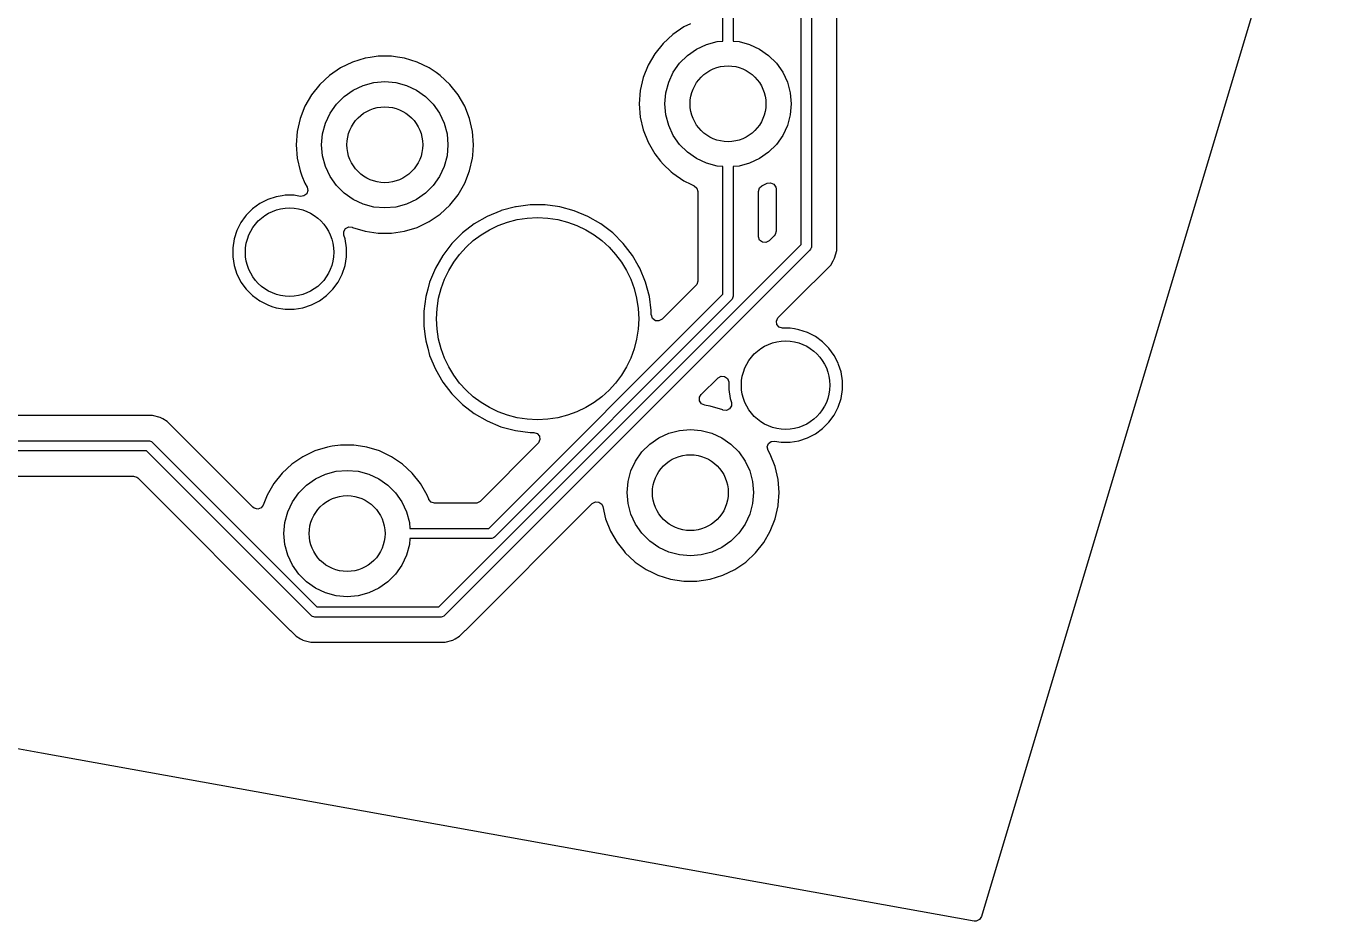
# Model space of a CAD drawing. Extents: x 98 to 223, y -135 to -41.
# Drawn here: x 197.53 to 223.17, y -134.73 to -117.03 of the extents above; entities that cross this region are included whole.
import ezdxf

# ---------------------------------------------------------------- set-up
doc = ezdxf.new("R2010")
doc.units = 0
doc.layers.add('BLACK', color=7, linetype='CONTINUOUS')

msp = doc.modelspace()

# ---------------------------------------------------------------- linework, layer by layer
at = {"layer": 'BLACK', "linetype": 'CONTINUOUS'}
for p, q in [((223.173023, -112.180189), (216.431697, -134.645155)), ((213.06978, -114.624155), (213.06978, -121.390388)), ((212.86978, -121.348966), (212.86978, -114.665577)), ((213.57028, -121.311331), (213.57028, -114.713214)), ((211.51978, -116.64603), (211.51978, -117.328798)), ((211.31978, -117.328798), (211.31978, -116.687451)), ((210.54208, -117.049819), (210.3253, -117.197617)), ((210.676379, -116.985144), (210.54208, -117.049819)), ((210.132978, -117.376064), (209.969394, -117.581193)), ((210.3253, -117.197617), (210.132978, -117.376064)), ((210.79478, -117.487518), (210.992255, -117.395434)), ((210.992255, -117.395434), (211.20272, -117.33904)), ((211.20272, -117.33904), (211.31978, -117.328798)), ((211.51978, -117.328798), (211.63684, -117.33904)), ((211.63684, -117.33904), (211.847305, -117.395434)), ((211.847305, -117.395434), (212.04478, -117.487518)), ((204.238126, -117.668606), (203.987423, -117.745938)), ((204.238132, -117.668605), (204.238126, -117.668606)), ((204.238135, -117.668604), (204.238132, -117.668605)), ((204.335997, -117.653853), (204.238135, -117.668604)), ((204.497562, -117.6295), (204.335997, -117.653853)), ((204.497568, -117.6295), (204.497562, -117.6295)), ((204.759932, -117.6295), (204.497568, -117.6295)), ((204.759937, -117.6295), (204.759932, -117.6295)), ((204.880566, -117.647683), (204.759937, -117.6295)), ((205.019365, -117.668604), (204.880566, -117.647683)), ((205.019369, -117.668605), (205.019365, -117.668604)), ((205.019373, -117.668606), (205.019369, -117.668605)), ((205.270077, -117.745938), (205.019373, -117.668606)), ((209.969394, -117.581193), (209.838212, -117.808406)), ((210.462224, -117.766565), (210.616295, -117.612494)), ((210.616295, -117.612494), (210.79478, -117.487518)), ((212.04478, -117.487518), (212.223265, -117.612494)), ((212.223265, -117.612494), (212.377336, -117.766565)), ((203.751052, -117.859768), (203.53427, -118.007567)), ((203.751053, -117.859767), (203.751052, -117.859768)), ((203.987423, -117.745938), (203.751053, -117.859767)), ((205.506446, -117.859767), (205.270075, -117.745938)), ((205.270075, -117.745938), (205.270077, -117.745938)), ((205.506447, -117.859768), (205.506446, -117.859767)), ((205.50645, -117.85977), (205.506447, -117.859768)), ((205.506454, -117.859772), (205.50645, -117.85977)), ((205.641953, -117.952154), (205.506454, -117.859772)), ((205.723229, -118.007567), (205.641953, -117.952154)), ((209.838212, -117.808406), (209.742362, -118.052628)), ((210.245164, -118.142525), (210.337248, -117.94505)), ((210.337248, -117.94505), (210.462224, -117.766565)), ((212.377336, -117.766565), (212.502312, -117.94505)), ((212.502312, -117.94505), (212.594396, -118.142525)), ((203.341948, -118.186014), (203.178364, -118.391143)), ((203.53427, -118.007567), (203.341948, -118.186014)), ((204.00375, -118.297468), (204.201225, -118.205384)), ((204.201225, -118.205384), (204.41169, -118.14899)), ((204.41169, -118.14899), (204.62875, -118.13)), ((204.62875, -118.13), (204.84581, -118.14899)), ((204.84581, -118.14899), (205.056275, -118.205384)), ((205.056275, -118.205384), (205.25375, -118.297468)), ((205.915551, -118.186014), (205.723229, -118.007567)), ((205.915554, -118.186018), (205.915551, -118.186014)), ((205.915555, -118.186019), (205.915554, -118.186018)), ((206.079136, -118.391143), (205.915555, -118.186019)), ((209.742356, -118.052647), (209.683977, -118.308424)), ((209.742362, -118.052628), (209.742356, -118.052647)), ((210.18877, -118.35299), (210.245164, -118.142525)), ((212.594396, -118.142525), (212.65079, -118.35299)), ((203.178364, -118.391143), (203.047182, -118.618356)), ((203.671194, -118.576515), (203.825265, -118.422444)), ((203.825265, -118.422444), (204.00375, -118.297468)), ((205.25375, -118.297468), (205.432235, -118.422444)), ((205.432235, -118.422444), (205.586306, -118.576515)), ((206.210318, -118.618357), (206.079136, -118.391143)), ((209.683976, -118.308429), (209.664372, -118.570045)), ((209.683977, -118.308424), (209.683976, -118.308429)), ((210.16978, -118.57005), (210.18877, -118.35299)), ((212.65079, -118.35299), (212.66978, -118.57005)), ((203.047182, -118.618356), (202.951332, -118.862578)), ((203.546218, -118.755), (203.671194, -118.576515)), ((205.586306, -118.576515), (205.711282, -118.755)), ((206.30617, -118.862584), (206.210318, -118.618357)), ((209.664372, -118.570045), (209.664372, -118.570054)), ((209.664372, -118.570054), (209.683976, -118.83167)), ((210.18877, -118.78711), (210.16978, -118.57005)), ((212.66978, -118.57005), (212.65079, -118.78711)), ((202.951326, -118.862597), (202.892947, -119.118374)), ((202.951332, -118.862578), (202.951326, -118.862597)), ((203.39774, -119.16294), (203.454134, -118.952475)), ((203.454134, -118.952475), (203.546218, -118.755)), ((205.711282, -118.755), (205.803366, -118.952475)), ((205.803366, -118.952475), (205.85976, -119.16294)), ((206.364552, -119.11837), (206.30617, -118.862584)), ((209.683976, -118.83167), (209.683977, -118.831675)), ((209.683977, -118.831675), (209.742356, -119.087452)), ((210.245164, -118.997575), (210.18877, -118.78711)), ((212.65079, -118.78711), (212.594396, -118.997575)), ((202.892946, -119.118379), (202.873342, -119.379995)), ((202.892947, -119.118374), (202.892946, -119.118379)), ((203.37875, -119.38), (203.39774, -119.16294)), ((205.85976, -119.16294), (205.87875, -119.38)), ((206.364552, -119.118374), (206.364552, -119.11837)), ((206.364553, -119.118379), (206.364552, -119.118374)), ((206.384158, -119.379995), (206.364553, -119.118379)), ((209.742356, -119.087452), (209.742358, -119.087461)), ((209.742358, -119.087461), (209.74236, -119.087466)), ((209.74236, -119.087466), (209.838212, -119.331693)), ((210.337248, -119.19505), (210.245164, -118.997575)), ((210.462224, -119.373535), (210.337248, -119.19505)), ((212.502312, -119.19505), (212.377336, -119.373535)), ((212.594396, -118.997575), (212.502312, -119.19505)), ((202.873342, -119.379995), (202.873342, -119.380004)), ((202.873342, -119.380004), (202.892946, -119.64162)), ((203.39774, -119.59706), (203.37875, -119.38)), ((205.87875, -119.38), (205.85976, -119.59706)), ((206.368038, -119.595109), (206.384158, -119.380004)), ((206.384158, -119.380004), (206.384158, -119.379995)), ((209.838212, -119.331693), (209.969394, -119.558907)), ((210.616295, -119.527606), (210.462224, -119.373535)), ((212.377336, -119.373535), (212.223265, -119.527606)), ((202.892946, -119.64162), (202.892947, -119.641625)), ((202.892947, -119.641625), (202.951326, -119.897402)), ((203.454134, -119.807525), (203.39774, -119.59706)), ((205.85976, -119.59706), (205.803366, -119.807525)), ((206.30617, -119.897416), (206.364552, -119.64163)), ((206.364552, -119.64163), (206.368038, -119.595109)), ((209.969394, -119.558907), (210.086446, -119.705686)), ((210.086446, -119.705686), (210.132978, -119.764035)), ((210.79478, -119.652582), (210.616295, -119.527606)), ((210.992255, -119.744666), (210.79478, -119.652582)), ((211.20272, -119.80106), (210.992255, -119.744666)), ((211.847305, -119.744666), (211.63684, -119.80106)), ((212.04478, -119.652582), (211.847305, -119.744666)), ((212.223265, -119.527606), (212.04478, -119.652582)), ((202.951326, -119.897402), (202.951328, -119.897411)), ((202.951328, -119.897411), (202.95133, -119.897416)), ((202.95133, -119.897416), (202.988649, -119.992504)), ((202.988649, -119.992504), (203.047182, -120.141643)), ((203.546218, -120.005), (203.454134, -119.807525)), ((203.671194, -120.183485), (203.546218, -120.005)), ((205.711282, -120.005), (205.586306, -120.183485)), ((205.803366, -119.807525), (205.711282, -120.005)), ((206.210318, -120.141643), (206.30617, -119.897416)), ((210.132978, -119.764035), (210.296921, -119.91615)), ((210.296921, -119.91615), (210.325301, -119.942483)), ((210.325301, -119.942483), (210.542076, -120.090278)), ((211.31978, -119.811301), (211.20272, -119.80106)), ((211.31978, -122.33328), (211.31978, -119.811301)), ((211.63684, -119.80106), (211.51978, -119.811301)), ((211.51978, -119.811301), (211.51978, -122.374702)), ((203.047182, -120.141643), (203.089723, -120.215327)), ((203.089723, -120.215327), (203.106196, -120.283227)), ((203.825265, -120.337556), (203.671194, -120.183485)), ((205.586306, -120.183485), (205.432235, -120.337556)), ((206.079136, -120.368857), (206.210318, -120.141643)), ((210.542076, -120.090278), (210.542081, -120.09028)), ((210.542081, -120.09028), (210.542082, -120.090281)), ((210.542082, -120.090281), (210.542083, -120.090282)), ((210.542083, -120.090282), (210.682073, -120.157697)), ((210.682073, -120.157697), (210.749081, -120.189966)), ((210.749081, -120.189966), (210.800941, -120.236788)), ((210.800941, -120.236788), (210.81928, -120.301686)), ((212.02028, -120.301686), (212.039965, -120.234647)), ((212.039965, -120.234647), (212.090476, -120.189967)), ((212.090476, -120.189967), (212.19148, -120.141326)), ((212.19148, -120.141326), (212.26042, -120.129975)), ((212.26042, -120.129975), (212.324554, -120.157697)), ((212.324554, -120.157697), (212.36352, -120.215693)), ((212.36352, -120.215693), (212.36928, -120.253047)), ((212.36928, -120.253047), (212.36928, -121.090291)), ((202.31258, -120.461709), (202.154732, -120.542138)), ((202.312583, -120.461708), (202.31258, -120.461709)), ((202.481066, -120.406966), (202.312583, -120.461708)), ((202.597718, -120.38849), (202.481066, -120.406966)), ((202.656044, -120.379252), (202.597718, -120.38849)), ((202.833202, -120.379252), (202.656044, -120.379252)), ((202.86211, -120.38383), (202.833202, -120.379252)), ((202.962938, -120.3998), (202.86211, -120.38383)), ((203.028422, -120.392445), (202.962938, -120.3998)), ((203.083343, -120.349254), (203.028422, -120.392445)), ((203.106196, -120.283227), (203.083343, -120.349254)), ((204.00375, -120.462532), (203.825265, -120.337556)), ((204.201225, -120.554616), (204.00375, -120.462532)), ((205.25375, -120.462532), (205.056275, -120.554616)), ((205.432235, -120.337556), (205.25375, -120.462532)), ((205.915555, -120.573981), (206.079136, -120.368857)), ((210.81928, -120.301686), (210.81928, -122.074604)), ((212.02028, -121.191291), (212.02028, -120.301686)), ((201.88614, -120.771538), (201.867781, -120.796807)), ((201.886142, -120.771536), (201.88614, -120.771538)), ((202.011406, -120.646271), (201.886142, -120.771535)), ((201.886142, -120.771535), (201.886142, -120.771536)), ((202.011407, -120.646271), (202.011406, -120.646271)), ((202.011409, -120.646269), (202.011407, -120.646271)), ((202.086423, -120.591768), (202.011409, -120.646269)), ((202.154732, -120.542138), (202.086423, -120.591768)), ((204.41169, -120.61101), (204.201225, -120.554616)), ((204.62875, -120.63), (204.41169, -120.61101)), ((204.84581, -120.61101), (204.62875, -120.63)), ((205.056275, -120.554616), (204.84581, -120.61101)), ((205.506454, -120.900228), (205.723229, -120.752433)), ((205.723229, -120.752433), (205.915555, -120.573981)), ((206.926565, -120.683917), (206.654026, -120.796807)), ((206.926575, -120.683914), (206.926565, -120.683917)), ((206.934121, -120.681892), (206.926575, -120.683914)), ((207.211534, -120.60756), (206.934121, -120.681892)), ((207.225612, -120.605706), (207.211534, -120.60756)), ((207.504013, -120.569053), (207.225612, -120.605706)), ((207.504021, -120.569053), (207.504013, -120.569053)), ((207.799033, -120.569053), (207.504021, -120.569053)), ((207.79904, -120.569053), (207.799033, -120.569053)), ((208.04264, -120.601124), (207.79904, -120.569053)), ((208.09152, -120.60756), (208.04264, -120.601124)), ((208.376479, -120.683914), (208.09152, -120.60756)), ((208.376481, -120.683915), (208.376479, -120.683914)), ((208.376488, -120.683917), (208.376481, -120.683915)), ((208.649027, -120.796807), (208.376488, -120.683917)), ((201.782009, -120.914861), (201.70158, -121.072709)), ((201.867781, -120.796807), (201.782009, -120.914861)), ((203.815673, -121.09521), (203.851753, -121.035377)), ((203.851753, -121.035377), (203.914454, -121.004549)), ((203.914454, -121.004549), (203.983083, -121.012423)), ((203.983083, -121.012423), (203.983106, -121.012367)), ((203.983106, -121.012367), (203.98332, -121.012451)), ((203.98332, -121.012451), (203.983869, -121.012514)), ((203.983869, -121.012514), (203.986438, -121.013674)), ((203.986438, -121.013674), (203.987422, -121.014061)), ((203.987422, -121.014061), (203.987424, -121.014061)), ((203.987424, -121.014061), (203.987427, -121.014063)), ((203.987427, -121.014063), (204.238135, -121.091396)), ((205.019365, -121.091396), (205.270073, -121.014063)), ((205.270073, -121.014063), (205.506454, -120.900228)), ((206.398533, -120.944314), (206.164486, -121.123905)), ((206.654016, -120.796811), (206.398533, -120.944314)), ((206.654026, -120.796807), (206.654016, -120.796811)), ((208.649037, -120.796811), (208.649027, -120.796807)), ((208.90452, -120.944314), (208.649037, -120.796811)), ((209.138567, -121.123905), (208.90452, -120.944314)), ((201.646837, -121.241195), (201.619123, -121.416173)), ((201.701579, -121.072712), (201.646837, -121.241195)), ((201.70158, -121.072709), (201.701579, -121.072712)), ((203.817667, -121.16505), (203.815673, -121.09521)), ((203.842409, -121.241197), (203.817667, -121.16505)), ((203.870123, -121.416173), (203.842409, -121.241197)), ((204.238135, -121.091396), (204.497568, -121.1305)), ((204.497568, -121.1305), (204.759932, -121.1305)), ((204.759932, -121.1305), (205.019365, -121.091396)), ((206.164479, -121.123911), (205.955885, -121.332505)), ((206.164486, -121.123905), (206.164479, -121.123911)), ((209.138574, -121.123911), (209.138567, -121.123905)), ((209.347168, -121.332505), (209.138574, -121.123911)), ((212.020596, -121.200137), (212.02028, -121.191291)), ((212.045013, -121.265601), (212.020596, -121.200137)), ((212.100946, -121.307473), (212.045013, -121.265601)), ((212.231961, -121.278972), (212.170638, -121.312457)), ((212.332961, -121.177972), (212.231961, -121.278972)), ((212.349595, -121.15733), (212.332961, -121.177972)), ((212.36928, -121.090291), (212.349595, -121.15733)), ((201.619123, -121.416173), (201.619123, -121.59333)), ((203.870123, -121.593331), (203.870123, -121.416173)), ((205.69969, -128.519056), (212.86978, -121.348966)), ((205.955879, -121.332512), (205.776288, -121.566559)), ((213.04049, -121.461099), (205.811823, -128.689767)), ((205.955885, -121.332505), (205.955879, -121.332512)), ((209.347174, -121.332512), (209.347168, -121.332505)), ((209.526765, -121.566559), (209.347174, -121.332512)), ((212.170638, -121.312457), (212.100946, -121.307473)), ((213.052927, -121.445946), (213.04049, -121.461099)), ((213.065259, -121.416173), (213.052927, -121.445946)), ((213.067859, -121.409897), (213.065259, -121.416173)), ((213.06978, -121.390388), (213.067859, -121.409897)), ((213.529357, -121.622173), (213.57028, -121.469446)), ((213.57028, -121.469446), (213.57028, -121.311331)), ((201.619123, -121.59333), (201.646837, -121.768308)), ((201.646837, -121.768308), (201.701579, -121.936791)), ((203.787665, -121.936794), (203.842409, -121.768307)), ((203.842409, -121.768307), (203.870123, -121.593331)), ((205.776288, -121.566559), (205.628785, -121.822042)), ((209.643244, -121.768308), (209.526765, -121.566559)), ((209.67427, -121.822046), (209.643244, -121.768308)), ((213.338496, -121.870908), (213.4503, -121.759104)), ((213.4503, -121.759104), (213.500419, -121.672292)), ((213.500419, -121.672292), (213.529357, -121.622173)), ((201.701579, -121.936791), (201.70158, -121.936794)), ((201.70158, -121.936794), (201.774876, -122.080642)), ((203.707237, -122.094642), (203.787665, -121.936794)), ((205.628781, -121.822052), (205.515891, -122.094591)), ((205.628785, -121.822042), (205.628781, -121.822052)), ((209.787166, -122.094601), (209.67427, -121.822046)), ((212.867134, -122.342268), (213.338493, -121.870909)), ((213.338493, -121.870909), (213.338496, -121.870908)), ((201.774876, -122.080642), (201.782009, -122.094642)), ((201.782009, -122.094642), (201.88614, -122.237966)), ((201.88614, -122.237966), (202.011409, -122.363235)), ((203.477837, -122.363235), (203.603106, -122.237966)), ((203.603106, -122.237966), (203.707237, -122.094642)), ((205.477474, -122.237967), (205.439535, -122.379557)), ((205.515888, -122.094601), (205.477474, -122.237967)), ((205.515891, -122.094591), (205.515888, -122.094601)), ((209.86352, -122.37956), (209.787166, -122.094601)), ((210.782961, -122.162285), (210.113708, -122.831538)), ((210.799595, -122.141643), (210.782961, -122.162285)), ((210.81928, -122.074604), (210.799595, -122.141643)), ((202.011409, -122.363235), (202.154733, -122.467366)), ((202.154733, -122.467366), (202.232152, -122.506813)), ((202.232152, -122.506813), (202.31258, -122.547794)), ((202.31258, -122.547794), (202.312583, -122.547795)), ((202.312583, -122.547795), (202.396824, -122.575166)), ((202.396824, -122.575166), (202.481068, -122.602538)), ((203.008178, -122.602538), (203.176665, -122.547794)), ((203.176665, -122.547794), (203.334513, -122.467366)), ((203.334513, -122.467366), (203.477837, -122.363235)), ((205.439533, -122.379568), (205.401027, -122.672039)), ((205.439535, -122.379557), (205.439533, -122.379568)), ((206.684004, -126.969056), (211.31978, -122.33328)), ((211.490491, -122.445413), (206.796137, -127.139767)), ((209.899772, -122.654916), (209.86352, -122.37956)), ((211.502927, -122.430259), (211.490491, -122.445413)), ((211.517859, -122.394211), (211.502927, -122.430259)), ((211.51978, -122.374702), (211.517859, -122.394211)), ((212.412229, -122.797173), (212.867134, -122.342268)), ((202.481068, -122.602538), (202.656044, -122.630252)), ((202.656044, -122.630252), (202.656045, -122.630252)), ((202.656045, -122.630252), (202.833201, -122.630252)), ((202.833201, -122.630252), (202.833202, -122.630252)), ((202.833202, -122.630252), (203.008178, -122.602538)), ((205.401027, -122.672039), (205.401027, -122.967066)), ((209.902026, -122.672039), (209.899772, -122.654916)), ((209.902027, -122.672053), (209.902026, -122.672039)), ((209.902027, -122.743857), (209.902027, -122.672053)), ((209.902343, -122.752703), (209.902027, -122.743857)), ((209.92676, -122.818167), (209.902343, -122.752703)), ((209.982693, -122.860039), (209.92676, -122.818167)), ((210.113708, -122.831538), (210.052385, -122.865023)), ((212.377172, -122.867207), (212.406197, -122.803651)), ((212.406197, -122.803651), (212.412229, -122.797173)), ((205.401027, -122.967066), (205.427974, -123.17174)), ((210.052385, -122.865023), (209.982693, -122.860039)), ((212.387116, -122.936365), (212.377172, -122.867207)), ((212.432871, -122.989169), (212.387116, -122.936365)), ((212.49991, -123.008854), (212.432871, -122.989169)), ((212.64701, -123.008854), (212.49991, -123.008854)), ((212.734498, -123.022711), (212.64701, -123.008854)), ((212.821987, -123.036568), (212.734498, -123.022711)), ((212.99047, -123.09131), (212.821987, -123.036568)), ((212.990473, -123.091311), (212.99047, -123.09131)), ((213.148321, -123.17174), (212.990473, -123.091311)), ((205.427974, -123.17174), (205.439534, -123.259546)), ((205.439534, -123.259546), (205.477474, -123.40114)), ((213.291645, -123.275871), (213.148321, -123.17174)), ((213.416914, -123.40114), (213.291645, -123.275871)), ((205.477474, -123.40114), (205.515888, -123.544504)), ((205.515888, -123.544504), (205.515891, -123.544514)), ((205.515891, -123.544514), (205.628781, -123.817053)), ((213.521045, -123.544464), (213.416914, -123.40114)), ((213.52107, -123.544514), (213.521045, -123.544464)), ((213.601473, -123.702311), (213.52107, -123.544514)), ((197.833178, -131.409969), (155.225038, -123.742389)), ((205.628781, -123.817053), (205.628785, -123.817063)), ((205.628785, -123.817063), (205.776288, -124.072546)), ((213.601474, -123.702314), (213.601473, -123.702311)), ((213.608529, -123.724027), (213.601474, -123.702314)), ((213.656217, -123.870799), (213.608529, -123.724027)), ((205.776288, -124.072546), (205.955879, -124.306593)), ((210.888193, -124.321208), (211.22125, -123.988151)), ((211.22125, -123.988151), (211.282573, -123.954667)), ((211.282573, -123.954667), (211.352265, -123.959651)), ((211.352265, -123.959651), (211.408198, -124.001523)), ((211.408198, -124.001523), (211.432615, -124.066987)), ((211.432615, -124.066987), (211.432931, -124.075833)), ((211.432931, -124.075833), (211.432931, -124.222932)), ((213.683931, -124.045775), (213.656217, -123.870799)), ((213.683931, -124.222933), (213.683931, -124.045775)), ((205.955879, -124.306593), (205.955885, -124.3066)), ((205.955885, -124.3066), (206.164479, -124.515194)), ((210.856664, -124.443012), (210.857139, -124.373144)), ((210.857139, -124.373144), (210.888193, -124.321208)), ((211.432931, -124.222932), (211.460645, -124.397912)), ((213.656217, -124.397909), (213.683931, -124.222933)), ((206.164479, -124.515194), (206.164486, -124.5152)), ((206.164486, -124.5152), (206.398533, -124.694791)), ((210.894037, -124.502046), (210.856664, -124.443012)), ((210.957393, -124.531502), (210.894037, -124.502046)), ((210.984965, -124.535658), (210.957393, -124.531502)), ((211.064921, -124.54771), (210.984965, -124.535658)), ((211.064927, -124.547712), (211.064921, -124.54771)), ((211.315631, -124.625044), (211.064927, -124.547712)), ((211.316621, -124.625433), (211.315631, -124.625044)), ((211.319184, -124.626591), (211.316621, -124.625433)), ((211.31973, -124.626653), (211.319184, -124.626591)), ((211.319948, -124.626739), (211.31973, -124.626653)), ((211.31997, -124.626681), (211.319948, -124.626739)), ((211.388598, -124.634556), (211.31997, -124.626681)), ((211.451299, -124.603729), (211.388598, -124.634556)), ((211.48738, -124.543896), (211.451299, -124.603729)), ((211.460645, -124.397912), (211.485385, -124.474055)), ((211.485385, -124.474055), (211.48738, -124.543896)), ((213.521045, -124.724244), (213.601473, -124.566396)), ((213.601473, -124.566396), (213.656217, -124.397909)), ((199.868642, -124.732625), (183.687328, -124.732625)), ((199.868658, -124.732624), (199.868642, -124.732625)), ((199.876254, -124.732624), (199.868658, -124.732624)), ((200.034368, -124.732624), (199.876254, -124.732624)), ((200.187096, -124.773548), (200.034368, -124.732624)), ((200.237211, -124.802483), (200.187096, -124.773548)), ((200.237215, -124.802484), (200.237211, -124.802483)), ((200.237215, -124.802485), (200.237215, -124.802484)), ((200.324027, -124.852605), (200.237215, -124.802485)), ((200.324028, -124.852606), (200.324027, -124.852605)), ((200.442899, -124.971477), (200.324028, -124.852606)), ((206.398533, -124.694791), (206.654016, -124.842294)), ((206.654016, -124.842294), (206.654017, -124.842294)), ((206.654017, -124.842294), (206.65402, -124.842296)), ((206.65402, -124.842296), (206.926575, -124.955192)), ((213.291645, -124.992837), (213.416914, -124.867568)), ((213.416914, -124.867568), (213.521045, -124.724244)), ((200.442901, -124.97148), (200.442899, -124.971477)), ((202.020415, -126.548994), (200.442901, -124.97148)), ((206.926575, -124.955192), (207.211534, -125.031546)), ((207.211534, -125.031546), (207.504021, -125.070053)), ((207.504021, -125.070053), (207.504028, -125.070053)), ((207.504028, -125.070053), (207.575831, -125.070053)), ((207.575831, -125.070053), (207.64287, -125.089738)), ((207.64287, -125.089738), (207.688625, -125.142542)), ((207.688625, -125.142542), (207.698569, -125.2117)), ((210.049304, -125.176574), (210.246779, -125.08449)), ((210.246779, -125.08449), (210.457244, -125.028096)), ((210.457244, -125.028096), (210.674304, -125.009106)), ((210.674304, -125.009106), (210.891364, -125.028096)), ((210.891364, -125.028096), (211.101829, -125.08449)), ((211.101829, -125.08449), (211.299304, -125.176574)), ((212.990473, -125.177396), (213.148321, -125.096968)), ((213.148321, -125.096968), (213.291645, -124.992837)), ((183.428653, -125.233125), (199.955311, -125.233125)), ((199.955311, -125.233125), (199.97482, -125.235046)), ((199.97482, -125.235046), (200.010868, -125.249978)), ((200.010868, -125.249978), (200.026022, -125.262414)), ((200.026022, -125.262414), (203.282664, -128.519056)), ((203.49265, -125.357662), (203.241947, -125.434994)), ((203.492656, -125.357661), (203.49265, -125.357662)), ((203.492659, -125.35766), (203.492656, -125.357661)), ((203.590521, -125.342909), (203.492659, -125.35766)), ((203.752086, -125.318556), (203.590521, -125.342909)), ((203.752092, -125.318556), (203.752086, -125.318556)), ((204.014456, -125.318556), (203.752092, -125.318556)), ((204.014461, -125.318556), (204.014456, -125.318556)), ((204.149097, -125.33885), (204.014461, -125.318556)), ((204.273889, -125.35766), (204.149097, -125.33885)), ((204.273893, -125.357661), (204.273889, -125.35766)), ((204.273897, -125.357662), (204.273893, -125.357661)), ((204.524601, -125.434994), (204.273897, -125.357662)), ((207.663512, -125.281734), (206.51301, -126.432237)), ((207.669544, -125.275256), (207.663512, -125.281734)), ((207.698569, -125.2117), (207.669544, -125.275256)), ((209.716748, -125.455621), (209.870819, -125.30155)), ((209.870819, -125.30155), (210.049304, -125.176574)), ((211.299304, -125.176574), (211.477789, -125.30155)), ((211.477789, -125.30155), (211.63186, -125.455621)), ((212.196857, -125.355878), (212.219709, -125.289851)), ((212.21333, -125.423778), (212.196857, -125.355878)), ((212.219709, -125.289851), (212.274631, -125.24666)), ((212.274631, -125.24666), (212.340113, -125.239305)), ((212.340113, -125.239305), (212.469852, -125.259854)), ((212.469852, -125.259854), (212.469853, -125.259854)), ((212.469853, -125.259854), (212.647009, -125.259854)), ((212.647009, -125.259854), (212.64701, -125.259854)), ((212.64701, -125.259854), (212.821986, -125.23214)), ((212.821986, -125.23214), (212.990473, -125.177396)), ((199.913889, -125.433125), (183.387231, -125.433125)), ((203.170531, -128.689767), (199.913889, -125.433125)), ((203.005576, -125.548824), (202.788794, -125.696623)), ((203.005577, -125.548823), (203.005576, -125.548824)), ((203.241947, -125.434994), (203.005577, -125.548823)), ((204.76097, -125.548823), (204.524599, -125.434994)), ((204.524599, -125.434994), (204.524601, -125.434994)), ((204.760971, -125.548824), (204.76097, -125.548823)), ((204.760974, -125.548826), (204.760971, -125.548824)), ((204.760978, -125.548828), (204.760974, -125.548826)), ((204.977753, -125.696623), (204.760978, -125.548828)), ((209.499688, -125.831581), (209.591772, -125.634106)), ((209.591772, -125.634106), (209.716748, -125.455621)), ((211.63186, -125.455621), (211.756836, -125.634106)), ((211.756836, -125.634106), (211.84892, -125.831581)), ((212.255872, -125.497462), (212.21333, -125.423778)), ((212.255872, -125.497463), (212.255871, -125.497462)), ((212.255871, -125.497462), (212.255872, -125.497462)), ((212.351724, -125.74169), (212.255872, -125.497463)), ((202.596472, -125.87507), (202.432888, -126.080199)), ((202.788794, -125.696623), (202.596472, -125.87507)), ((203.258274, -125.986524), (203.455749, -125.89444)), ((203.455749, -125.89444), (203.666214, -125.838046)), ((203.666214, -125.838046), (203.883274, -125.819056)), ((203.883274, -125.819056), (204.100334, -125.838046)), ((204.100334, -125.838046), (204.310799, -125.89444)), ((204.310799, -125.89444), (204.508274, -125.986524)), ((205.170075, -125.87507), (204.977753, -125.696623)), ((205.170078, -125.875074), (205.170075, -125.87507)), ((205.170079, -125.875075), (205.170078, -125.875074)), ((205.33366, -126.080199), (205.170079, -125.875075)), ((209.443294, -126.042046), (209.499688, -125.831581)), ((211.84892, -125.831581), (211.905314, -126.042046)), ((212.410106, -125.997476), (212.351724, -125.74169)), ((183.4739, -125.933625), (199.655214, -125.933625)), ((199.655214, -125.933625), (199.722253, -125.95331)), ((199.722253, -125.95331), (199.742895, -125.969944)), ((199.742895, -125.969944), (202.756381, -128.98343)), ((202.432888, -126.080199), (202.301707, -126.30741)), ((202.925718, -126.265571), (203.079789, -126.1115)), ((203.079789, -126.1115), (203.258274, -125.986524)), ((204.508274, -125.986524), (204.686759, -126.1115)), ((204.686759, -126.1115), (204.84083, -126.265571)), ((205.464842, -126.307413), (205.33366, -126.080199)), ((209.424304, -126.259106), (209.443294, -126.042046)), ((211.905314, -126.042046), (211.924304, -126.259106)), ((212.410106, -125.99748), (212.410106, -125.997476)), ((212.410107, -125.997485), (212.410106, -125.99748)), ((212.429712, -126.259101), (212.410107, -125.997485)), ((202.301707, -126.30741), (202.223524, -126.506616)), ((202.800742, -126.444056), (202.925718, -126.265571)), ((204.84083, -126.265571), (204.965806, -126.444056)), ((205.497215, -126.389898), (205.464842, -126.307413)), ((205.499833, -126.396067), (205.497215, -126.389898)), ((205.545588, -126.448871), (205.499833, -126.396067)), ((209.443294, -126.476166), (209.424304, -126.259106)), ((211.924304, -126.259106), (211.905314, -126.476166)), ((212.411164, -126.506616), (212.429712, -126.25911)), ((212.429712, -126.25911), (212.429712, -126.259101)), ((202.046827, -126.569119), (202.020415, -126.548994)), ((202.114838, -126.58513), (202.046827, -126.569119)), ((202.180708, -126.561829), (202.114838, -126.58513)), ((202.223524, -126.506616), (202.180708, -126.561829)), ((202.652264, -126.851996), (202.708658, -126.641531)), ((202.708658, -126.641531), (202.800742, -126.444056)), ((204.965806, -126.444056), (205.05789, -126.641531)), ((205.05789, -126.641531), (205.114284, -126.851996)), ((205.612627, -126.468556), (205.545588, -126.448871)), ((206.425329, -126.468556), (205.612627, -126.468556)), ((206.231842, -128.97756), (208.73343, -126.475971)), ((206.451687, -126.465722), (206.425329, -126.468556)), ((206.51301, -126.432237), (206.451687, -126.465722)), ((208.73343, -126.475971), (208.794751, -126.442488)), ((208.794751, -126.442488), (208.864443, -126.447472)), ((208.864443, -126.447472), (208.920376, -126.489344)), ((208.920376, -126.489344), (208.941999, -126.53606)), ((208.941999, -126.53606), (208.996884, -126.776522)), ((209.499688, -126.686631), (209.443294, -126.476166)), ((211.905314, -126.476166), (211.84892, -126.686631)), ((212.351724, -126.776522), (212.410106, -126.520736)), ((212.410106, -126.520736), (212.411164, -126.506616)), ((202.633274, -127.069056), (202.652264, -126.851996)), ((205.114284, -126.851996), (205.124525, -126.969056)), ((208.996884, -126.776522), (209.092736, -127.020749)), ((209.591772, -126.884106), (209.499688, -126.686631)), ((209.716748, -127.062591), (209.591772, -126.884106)), ((211.756836, -126.884106), (211.63186, -127.062591)), ((211.84892, -126.686631), (211.756836, -126.884106)), ((212.255872, -127.020749), (212.351724, -126.776522)), ((202.652264, -127.286116), (202.633274, -127.069056)), ((205.124525, -127.169056), (205.114284, -127.286116)), ((205.124525, -126.969056), (206.684004, -126.969056)), ((206.725426, -127.169056), (205.124525, -127.169056)), ((206.744935, -127.167135), (206.725426, -127.169056)), ((206.780983, -127.152203), (206.744935, -127.167135)), ((206.796137, -127.139767), (206.780983, -127.152203)), ((209.092736, -127.020749), (209.223918, -127.247963)), ((209.870819, -127.216662), (209.716748, -127.062591)), ((211.63186, -127.062591), (211.477789, -127.216662)), ((212.12469, -127.247963), (212.255872, -127.020749)), ((202.708658, -127.496581), (202.652264, -127.286116)), ((205.114284, -127.286116), (205.05789, -127.496581)), ((209.223918, -127.247963), (209.35604, -127.413639)), ((209.35604, -127.413639), (209.387502, -127.453091)), ((209.387502, -127.453091), (209.569057, -127.621547)), ((210.049304, -127.341638), (209.870819, -127.216662)), ((210.246779, -127.433722), (210.049304, -127.341638)), ((210.457244, -127.490116), (210.246779, -127.433722)), ((211.101829, -127.433722), (210.891364, -127.490116)), ((211.299304, -127.341638), (211.101829, -127.433722)), ((211.477789, -127.216662), (211.299304, -127.341638)), ((211.768783, -127.631539), (211.961109, -127.453087)), ((211.961109, -127.453087), (212.12469, -127.247963)), ((202.800742, -127.694056), (202.708658, -127.496581)), ((202.925718, -127.872541), (202.800742, -127.694056)), ((204.965806, -127.694056), (204.84083, -127.872541)), ((205.05789, -127.496581), (204.965806, -127.694056)), ((209.569057, -127.621547), (209.579825, -127.631539)), ((209.579825, -127.631539), (209.7966, -127.779334)), ((210.674304, -127.509106), (210.457244, -127.490116)), ((210.891364, -127.490116), (210.674304, -127.509106)), ((211.552008, -127.779334), (211.768783, -127.631539)), ((203.079789, -128.026612), (202.925718, -127.872541)), ((204.84083, -127.872541), (204.686759, -128.026612)), ((209.7966, -127.779334), (209.796605, -127.779336)), ((209.796605, -127.779336), (209.796606, -127.779337)), ((209.796606, -127.779337), (209.796607, -127.779338)), ((209.796607, -127.779338), (209.922147, -127.839794)), ((209.922147, -127.839794), (210.032977, -127.893167)), ((210.032977, -127.893167), (210.032978, -127.893167)), ((210.032978, -127.893167), (210.032981, -127.893169)), ((210.032981, -127.893169), (210.283689, -127.970502)), ((211.064919, -127.970502), (211.315627, -127.893169)), ((211.315627, -127.893169), (211.552008, -127.779334)), ((203.258274, -128.151588), (203.079789, -128.026612)), ((203.455749, -128.243672), (203.258274, -128.151588)), ((204.508274, -128.151588), (204.310799, -128.243672)), ((204.686759, -128.026612), (204.508274, -128.151588)), ((210.283689, -127.970502), (210.543122, -128.009606)), ((210.543122, -128.009606), (210.805486, -128.009606)), ((210.805486, -128.009606), (211.064919, -127.970502)), ((203.666214, -128.300066), (203.455749, -128.243672)), ((203.883274, -128.319056), (203.666214, -128.300066)), ((204.100334, -128.300066), (203.883274, -128.319056)), ((204.310799, -128.243672), (204.100334, -128.300066)), ((203.185684, -128.702203), (203.170531, -128.689767)), ((203.196242, -128.706576), (203.185684, -128.702203)), ((203.221733, -128.717135), (203.196242, -128.706576)), ((203.241242, -128.719056), (203.221733, -128.717135)), ((205.741112, -128.719056), (203.241242, -128.719056)), ((203.282664, -128.519056), (205.69969, -128.519056)), ((205.760621, -128.717135), (205.741112, -128.719056)), ((205.796669, -128.702203), (205.760621, -128.717135)), ((205.811823, -128.689767), (205.796669, -128.702203)), ((202.756381, -128.98343), (202.756391, -128.983441)), ((202.756391, -128.983441), (202.760721, -128.987771)), ((202.760721, -128.987771), (202.760722, -128.987772)), ((202.760722, -128.987772), (202.872526, -129.099576)), ((206.109828, -129.099576), (206.221632, -128.987772)), ((206.221632, -128.98777), (206.23184, -128.977563)), ((206.221632, -128.987772), (206.221632, -128.98777)), ((206.23184, -128.977563), (206.231842, -128.97756)), ((202.872526, -129.099576), (202.959337, -129.149695)), ((202.959337, -129.149695), (202.959339, -129.149697)), ((202.959339, -129.149697), (202.997393, -129.171667)), ((202.997393, -129.171667), (203.009457, -129.178633)), ((203.009457, -129.178633), (203.162185, -129.219556)), ((203.162185, -129.219556), (203.320299, -129.219556)), ((203.320299, -129.219556), (205.654443, -129.219556)), ((205.654443, -129.219556), (205.654459, -129.219557)), ((205.654459, -129.219557), (205.662055, -129.219557)), ((205.662055, -129.219557), (205.820166, -129.219557)), ((205.820166, -129.219557), (205.820169, -129.219557)), ((205.820169, -129.219557), (205.972897, -129.178633)), ((205.972897, -129.178633), (206.023016, -129.149695)), ((206.023016, -129.149695), (206.109828, -129.099576)), ((216.290967, -134.731555), (197.833178, -131.409969)), ((216.329848, -134.732355), (216.290967, -134.731555)), ((216.393574, -134.703708), (216.329848, -134.732355)), ((216.431697, -134.645155), (216.393574, -134.703708))]:
    msp.add_line(p, q, dxfattribs=at)
at = {"layer": 'BLACK'}
for centre, radius in [((211.41978, -118.57005), 0.75), ((204.62875, -119.38), 0.75), ((202.744623, -121.504752), 0.875), ((207.651527, -122.819553), 2), ((212.558431, -124.134354), 0.875), ((210.674304, -126.259106), 0.75), ((203.883274, -127.069056), 0.75)]:
    msp.add_circle(centre, radius, dxfattribs=at)

doc.saveas('drawing.dxf')
